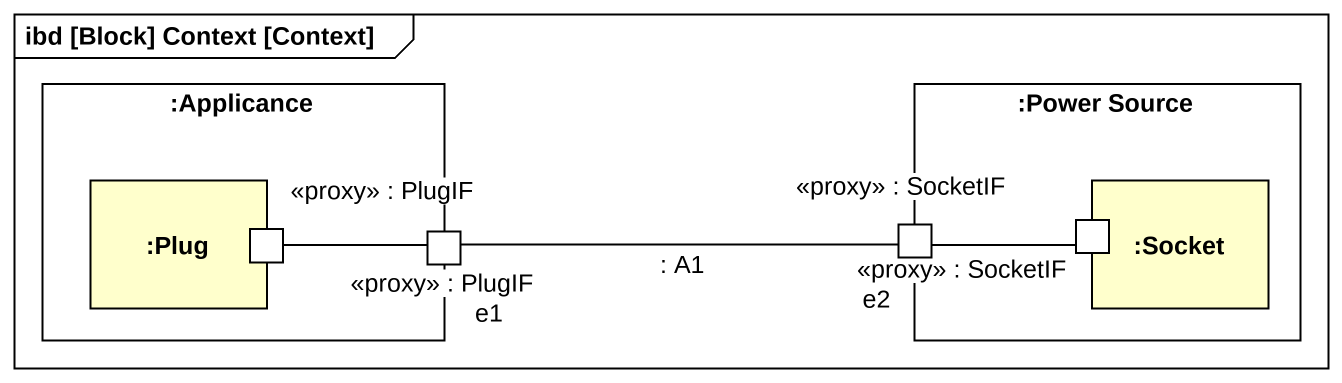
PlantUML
@startuml
mainframe ibd [Block] Context [Context]
rectangle ":Applicance" as Applicance {
  rectangle ":Plug" as Plug {
    port "<<proxy>> : PlugIF" as proxy_PlugIF
  }
  port "<<proxy>> : PlugIF" as proxy_PlugIF_2
}
rectangle ":Power Source" as Power_Source {
  port "<<proxy>> : SocketIF" as proxy_SocketIF
  rectangle ":Socket" as Socket {
    port "<<proxy>> : SocketIF" as proxy_SocketIF_2
  }
}
proxy_PlugIF -right- proxy_PlugIF_2
proxy_SocketIF -right- proxy_SocketIF_2
proxy_SocketIF "e2" -left- "e1" proxy_PlugIF_2 : : A1
@enduml
